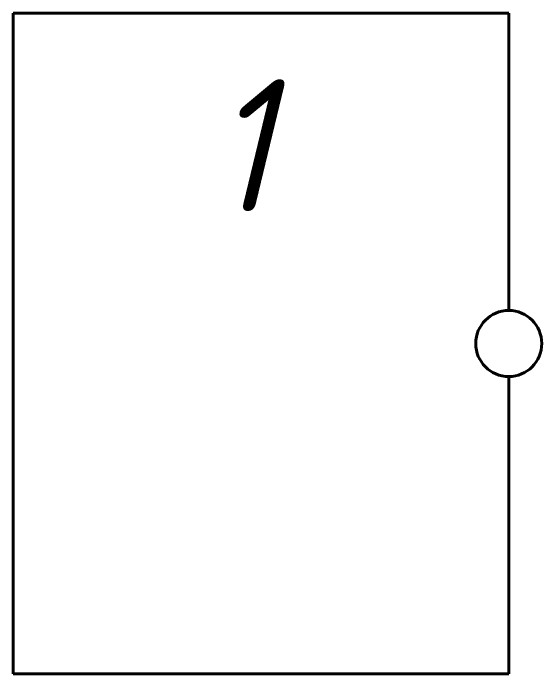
# Model space of a CAD drawing. Header units: millimetres. Extents: x 1506 to 6374, y 498 to 1899.
# Drawn here: x 6357.65 to 6373.65, y 1686.68 to 1706.68 of the extents above; entities that cross this region are included whole.
import ezdxf

# ---------------------------------------------------------------- set-up
doc = ezdxf.new("R2010")
doc.units = ezdxf.units.MM
doc.header["$LTSCALE"] = 0.5
doc.layers.add('фигуры', color=7, linetype='Continuous', lineweight=40)
doc.styles.get("Standard").update_dxf_attribs({"font": 'isocpeui.ttf', "width": 0.9})

msp = doc.modelspace()

# ---------------------------------------------------------------- linework, layer by layer
at = {"layer": 'фигуры', "lineweight": 40}
for p, q in [((6357.648, 1706.684), (6372.648, 1706.684)), ((6357.648, 1686.684), (6357.648, 1706.684)), ((6372.648, 1706.684), (6372.648, 1697.684)), ((6372.648, 1695.684), (6372.648, 1686.684)), ((6372.648, 1686.684), (6357.648, 1686.684))]:
    msp.add_line(p, q, dxfattribs=at)
msp.add_circle((6372.648, 1696.684), 1, dxfattribs=at)

# ---------------------------------------------------------------- texts
at = {"layer": 'фигуры', "width": 0.9}
msp.add_text('1', height=4, dxfattribs=at).set_placement((6363.648, 1700.684))

doc.saveas('drawing.dxf')
